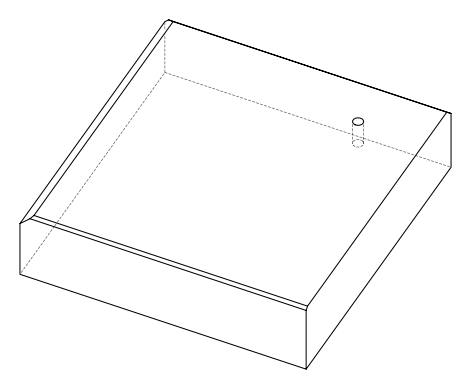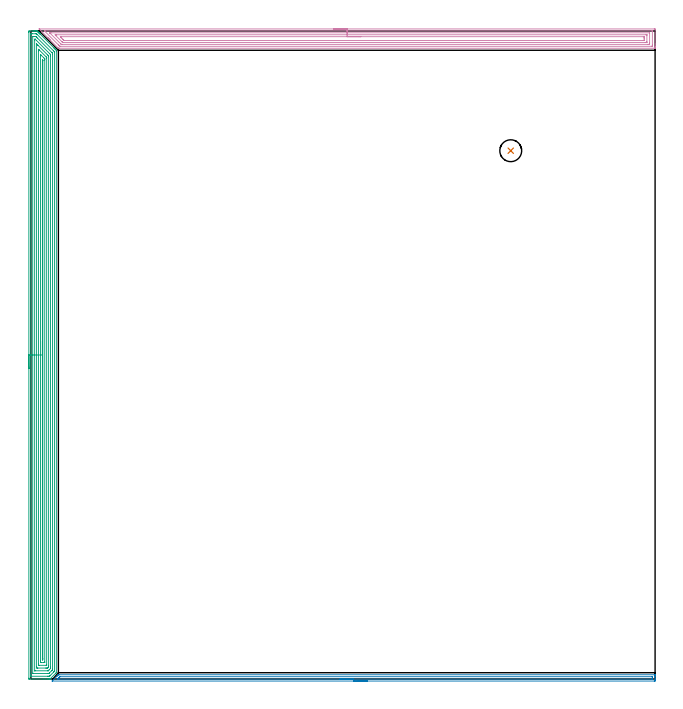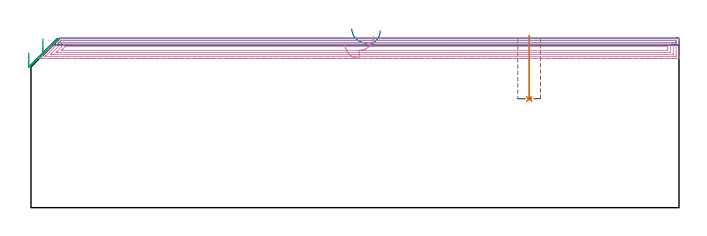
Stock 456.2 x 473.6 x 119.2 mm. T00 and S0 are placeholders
(PLAN: 4 operations, 1 tool changes, 55.6 min)
(1 INDEXABLE_INSERT_DRILL_BLIND_HOLE_FROM_SOLID | STEP1POCKET | NXT0302_003 | 0.18 min | 8524 mm3)
(2 AREA_MILL | FG_CHAMFER_SURFACE | UGT0205_001 | 7.19 min | 4686 mm3)
(3 AREA_MILL_1 | FG_CHAMFER_SURFACE_1 | UGT0205_001 | 30.16 min | 95611 mm3)
(4 AREA_MILL_2 | FG_CHAMFER_SURFACE_2 | UGT0205_001 | 18.06 min | 43816 mm3)
(TOOL NXT0302_003 | Index. Insert Drill 16mm [880-D1600L20-05] | D16 PA176 FL80 Z2)
(TOOL UGT0205_001 | Chamfer Mill 20 x 3 x 45 deg. | D20 FL50 Z2)
(OP 1 INDEXABLE_INSERT_DRILL_BLIND_HOLE_FROM_SOLID)
G17 G21 G94 G90
T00 M6
G54
G17 G0 G90 X350.7 Y386.1 S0 M3
G43 Z129.2 H1
G94 G81 G98 Z76.5 F250. R121.2
G80
M5
M2
(OP 2 AREA_MILL)
G17 G21 G94 G90
T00 M6
G54
G17 G0 G90 X245.85 Y-1.5 S1061 M3
G43 Z129.2 H0
Z124.6
G94 G1 X245.812 Z123.728 F250.
X245.698 Z122.864
X245.509 Z122.012
X245.247 Z121.18
X244.913 Z120.374
X244.51 Z119.6
X244.042 Z118.864
X243.51 Z118.172
X242.921 Z117.529
X242.278 Z116.94
X241.586 Z116.408
X240.85 Z115.94
X240.076 Z115.537
X239.27 Z115.203
X238.438 Z114.941
X237.586 Z114.752
X236.722 Z114.638
X235.85 Z114.6
X15.67 Y-1.499 Z114.601
X15.629 Y-1.498 Z114.602
X15.515 Y-1.491 Z114.606
X15.585 Y-1.417 Z114.681
X15.67 Y-1.33 Z114.768
X16.724 Y-0.276 Z115.823
X18.686 Y1.687 Z117.785
X18.796 Y1.798 Z117.894
X19.133 Y2.133 Z118.233
X19.347 Y2.347 Z118.447
X19.573 Y2.574 Z118.672
X20.016 Y3.017 Z119.115
X20.032 Y3.032 Z119.129
X20.105 Y3.102 Z119.18
X20.582 Y3.1 Z119.2
X456.03
X456.19 Y3.097 Z119.188
X456.193 Y3.07 Z119.161
X456.2 Y2.7 Z118.799
Y2.361 Z118.46
Y1.687 Z117.782
Y0.463 Z116.56
Y-0.087 Z116.008
Y-0.699 Z115.397
X456.197 Y-0.974 Z115.122
X456.192 Y-1.491 Z114.605
X456.108 Y-1.494 Z114.603
X455.584 Y-1.5 Z114.6
X235.85
Y-0.086 Z116.014
X19.689
X19.468 Y-0.08 Z116.02
X19.384 Y-0.076 Z116.024
X19.402 Y-0.054 Z116.046
X19.428 Y-0.024 Z116.076
X19.526 Y0.076 Z116.176
X19.625 Y0.176 Z116.276
X20.25 Y0.8 Z116.9
X20.582 Y1.133 Z117.233
X20.862 Y1.409 Z117.509
X21.073 Y1.611 Z117.711
X21.146 Y1.679 Z117.779
X21.253 Y1.682 Z117.782
X21.476 Y1.686 Z117.786
X453.797
X454.02 Y1.684 Z117.784
X454.131 Y1.682 Z117.782
X454.179 Y1.679 Z117.779
X454.19 Y1.65 Z117.75
X454.194 Y1.545 Z117.645
X454.199 Y1.288 Z117.388
Y0.8 Z116.9
X454.198 Y0.402 Z116.502
X454.19 Y0.001 Z116.101
X454.178 Y-0.079 Z116.021
X454.131 Y-0.082 Z116.018
X454.02 Y-0.084 Z116.016
X453.797 Y-0.086 Z116.014
X235.85
X234.978 Z116.052
X234.114 Z116.166
X233.262 Z116.355
X232.43 Z116.617
X231.624 Z116.951
X230.85 Z117.354
X230.114 Z117.823
X229.422 Z118.354
X228.779 Z118.943
X228.19 Z119.586
X227.658 Z120.278
X227.19 Z121.014
X226.787 Z121.788
X226.453 Z122.594
X226.191 Z123.426
X226.002 Z124.278
X225.888 Z125.143
X225.85 Z126.014
G0 Z129.2
M5
M2
(OP 3 AREA_MILL_1)
G17 G21 G94 G90
T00 M6
G54
G17 G0 G90 X-1.5 Y226.8 S1061 M3
G43 Z129.2 H0
Z109.1
G94 G1 Y226.838 Z108.228 F250.
Y226.952 Z107.364
Y227.141 Z106.512
Y227.403 Z105.68
Y227.737 Z104.874
Y228.14 Z104.1
Y228.609 Z103.364
Y229.14 Z102.672
Y229.729 Z102.029
Y230.372 Z101.44
Y231.064 Z100.908
Y231.8 Z100.44
Y232.574 Z100.037
Y233.38 Z99.703
Y234.212 Z99.441
Y235.064 Z99.252
Y235.928 Z99.138
Y236.8 Z99.1
Y472.498
X-1.499 Y472.987 Z99.101
X-1.495 Y473.387 Z99.102
X-1.492 Y473.59 Z99.105
X-1.103 Y473.6 Z99.493
X1.53 Z102.124
X2.081 Z102.677
X2.407 Z103.003
X2.958 Z103.554
X3.285 Z103.879
X4.112 Z104.711
X4.493 Y473.599 Z105.09
X4.518 Y473.583 Z105.116
X4.601 Y473.5 Z105.199
X4.836 Y473.264 Z105.436
X5.04 Y473.062 Z105.636
X5.113 Y472.987 Z105.712
X5.257 Y472.844 Z105.856
X5.332 Y472.769 Z105.928
X5.411 Y472.69 Z106.01
X5.544 Y472.556 Z106.143
X5.625 Y472.477 Z106.221
X5.708 Y472.392 Z106.307
X5.832 Y472.268 Z106.431
X5.917 Y472.184 Z106.513
X6.006 Y472.095 Z106.605
X6.119 Y471.981 Z106.719
X6.21 Y471.892 Z106.806
X6.303 Y471.797 Z106.903
X6.407 Y471.693 Z107.006
X6.502 Y471.599 Z107.098
X6.601 Y471.499 Z107.201
X6.695 Y471.406 Z107.294
X6.795 Y471.307 Z107.391
X16.517 Y461.583 Z117.117
X16.722 Y461.379 Z117.32
X16.887 Y461.216 Z117.482
X17.046 Y461.055 Z117.644
X17.168 Y460.933 Z117.766
X17.326 Y460.777 Z117.921
X17.477 Y460.624 Z118.075
X17.615 Y460.486 Z118.213
X17.764 Y460.338 Z118.36
X17.909 Y460.193 Z118.506
X18.061 Y460.04 Z118.659
X18.203 Y459.899 Z118.799
X18.506 Y459.593 Z119.104
X18.594 Y459.502 Z119.192
X18.6 Y458.7 Z119.2
Y4.631
X18.594 Y4.605 Z119.192
X18.581 Y4.582 Z119.179
X18.352 Y4.352 Z118.952
X14.108 Y0.107 Z114.706
X14.016 Y0.017 Z114.614
X13.993 Y0.001 Z114.59
X13.79 Y0. Z114.389
X13.613 Z114.212
X12.713 Z113.312
X12.06 Z112.656
X10.856 Z111.454
X9.428 Z110.023
X-1.103 Z99.494
X-1.382 Y0.004 Z99.215
X-1.492 Y0.01 Z99.106
X-1.499 Y0.122 Z99.099
X-1.5 Y0.613 Z99.1
Y236.8
X-0.086 Z100.514
X-0.085 Y471.058 Z100.515
X-0.084 Y471.202 Z100.516
X-0.079 Y471.567 Z100.521
X0.27 Y471.591 Z100.87
X0.652 Y471.596 Z101.252
X1.138 Y471.6 Z101.738
X3.285 Y471.599 Z103.885
X3.774 Y471.597 Z104.374
X3.966 Y471.59 Z104.566
X4.066 Y471.572 Z104.666
X4.162 Y471.481 Z104.762
X4.447 Y471.202 Z105.047
X16.448 Y459.202 Z117.048
X16.948 Y458.7 Z117.548
X17.119 Y458.523 Z117.719
X17.178 Y458.461 Z117.778
X17.18 Y458.418 Z117.78
X17.183 Y458.325 Z117.783
X17.185 Y457.95 Z117.785
X17.186 Y457.807 Z117.786
X17.185 Y5.97 Z117.785
X17.184 Y5.783 Z117.784
X17.181 Y5.689 Z117.781
X17.179 Y5.647 Z117.779
X17.155 Y5.616 Z117.755
X16.977 Y5.432 Z117.577
X16.628 Y5.077 Z117.228
X16.537 Y4.987 Z117.137
X13.949 Y2.398 Z114.549
X13.881 Y2.331 Z114.481
X13.815 Y2.267 Z114.415
X13.563 Y2.025 Z114.163
X13.321 Y2.009 Z113.921
X12.938 Y2.003 Z113.538
X12.451 Y2. Z113.051
X12.06 Z112.66
X0.166 Z100.766
X-0.014 Y2.003 Z100.586
X-0.045 Y2.005 Z100.555
X-0.072 Y2.009 Z100.528
X-0.079 Y2.046 Z100.521
X-0.084 Y2.254 Z100.516
X-0.085 Y2.398 Z100.515
X-0.086 Y3.149 Z100.514
Y236.8
X1.328 Z101.928
X1.329 Y469.416 Z101.929
X1.33 Y469.518 Z101.93
X1.333 Y469.568 Z101.933
X1.335 Y469.586 Z101.935
X1.356 Y469.593 Z101.956
X1.53 Y469.596 Z102.13
X2.226 Y469.6 Z102.826
X2.407 Z103.007
X3.104 Z103.704
X3.285 Y469.598 Z103.885
X3.466 Y469.594 Z104.066
X3.585 Y469.59 Z104.185
X3.655 Y469.534 Z104.255
X3.781 Y469.416 Z104.381
X4.162 Y469.038 Z104.762
X4.678 Y468.523 Z105.278
X15.393 Y457.807 Z115.993
X15.57 Y457.628 Z116.17
X15.743 Y457.448 Z116.343
X15.762 Y457.426 Z116.362
X15.766 Y457.364 Z116.366
X15.769 Y457.255 Z116.369
X15.771 Y457.119 Z116.371
Y456.914
Y7.756
X15.77 Y7.553 Z116.37
X15.764 Y6.863 Z116.364
X15.76 Y6.671 Z116.36
X15.57 Y6.475 Z116.17
X15.322 Y6.223 Z115.922
X15.071 Y5.97 Z115.671
X13.552 Y4.452 Z114.152
X13.282 Y4.184 Z113.882
X13.104 Y4.015 Z113.704
X12.938 Y4.01 Z113.538
X12.24 Y4.001 Z112.84
X1.71 Z102.31
X1.53 Y4.004 Z102.13
X1.349 Y4.01 Z101.949
X1.335 Y4.013 Z101.935
X1.333 Y4.027 Z101.933
X1.33 Y4.062 Z101.93
X1.329 Y4.116 Z101.929
Y4.184
X1.328 Y236.8 Z101.928
X2.743 Z103.343
Y466.737
X2.746 Y467.284 Z103.346
X2.75 Y467.471 Z103.35
X2.761 Y467.59 Z103.361
X2.861 Y467.593 Z103.461
X3.073 Y467.596 Z103.673
X3.125 Y467.593 Z103.725
X3.15 Y467.589 Z103.75
X3.18 Y467.563 Z103.78
X3.285 Y467.463 Z103.885
X4.015 Y466.737 Z104.615
X13.836 Y456.914 Z114.436
X14.35 Y456.37 Z114.95
X14.353 Y456.021 Z114.953
X14.356 Y455.471 Z114.956
X14.357 Y8.649 Z114.957
X14.356 Y8.099 Z114.956
X14.352 Y7.756 Z114.952
X14.35 Y7.725 Z114.95
X14.336 Y7.696 Z114.936
X14.285 Y7.64 Z114.885
X14.207 Y7.558 Z114.807
X13.224 Y6.572 Z113.824
X12.938 Y6.288 Z113.538
X12.778 Y6.133 Z113.378
X12.674 Y6.035 Z113.274
X12.642 Y6.01 Z113.242
X12.59 Y6.007 Z113.19
X12.484 Y6.003 Z113.084
X12.06 Y6. Z112.66
X3.255 Z103.855
X2.862 Y6.006 Z103.462
X2.764 Y6.01 Z103.364
X2.749 Y6.013 Z103.349
X2.747 Y6.028 Z103.347
X2.745 Y6.061 Z103.345
X2.743 Y6.135 Z103.343
Y236.8
X4.157 Z104.757
Y464.063
X4.162 Y464.128 Z104.762
X4.239 Y464.058 Z104.839
X5.04 Y463.262 Z105.64
X5.137 Y463.165 Z105.737
X12.279 Y456.021 Z112.879
X12.938 Y455.352 Z113.538
X12.943 Y455.123 Z113.543
Y9.542
X12.938 Y8.748 Z113.538
X12.892 Y8.696 Z113.492
X12.85 Y8.649 Z113.45
X12.451 Y8.252 Z113.051
X12.319 Y8.123 Z112.919
X12.214 Y8.024 Z112.814
X12.06 Y8.01 Z112.66
X11.817 Y8.003 Z112.417
X11.183 Y8.001 Z111.783
X10.943 Y8. Z111.543
X5.04 Y8.001 Z105.64
X4.799 Y8.002 Z105.399
X4.162 Y8.01 Z104.762
X4.157 Y8.649 Z104.757
Y236.8
X5.571 Z106.171
X5.572 Y459.052 Z106.172
X5.575 Y459.593 Z106.175
X5.578 Y459.939 Z106.178
X5.593 Y460.247 Z106.193
X5.917 Y459.93 Z106.517
X6.258 Y459.593 Z106.858
X11.183 Y454.668 Z111.783
X11.396 Y454.45 Z111.996
X11.502 Y454.338 Z112.102
X11.522 Y454.312 Z112.122
X11.525 Y454.285 Z112.125
X11.527 Y454.235 Z112.127
X11.528 Y453.883 Z112.128
Y10.435
X11.527 Y10.085 Z112.127
X11.524 Y10.033 Z112.124
X11.522 Y10.011 Z112.122
X11.503 Y10.009 Z112.103
X11.396 Y10.004 Z111.996
X11.183 Y10.001 Z111.783
X5.917 Y10. Z106.517
X5.775 Y10.002 Z106.375
X5.661 Y10.005 Z106.261
X5.587 Y10.01 Z106.187
X5.578 Y10.017 Z106.178
X5.575 Y10.037 Z106.175
X5.573 Y10.083 Z106.173
X5.572 Y10.435 Z106.172
X5.571 Y10.787 Z106.171
Y236.8
X6.985 Z107.585
X6.986 Y456.021 Z107.586
X6.988 Y456.249 Z107.588
X6.991 Y456.362 Z107.591
X6.993 Y456.397 Z107.593
X7.028 Y456.365 Z107.628
X7.38 Y456.021 Z107.98
X9.428 Y453.975 Z110.028
X10.055 Y453.342 Z110.655
X10.098 Y453.293 Z110.698
X10.108 Y453.253 Z110.708
X10.11 Y453.167 Z110.71
X10.113 Y452.993 Z110.713
X10.115 Y452.643 Z110.715
Y452.449
X10.114 Y12.415 Z110.714
X10.113 Y12.221 Z110.713
X10.11 Y12.047 Z110.71
X10.108 Y12.012 Z110.708
X10.006 Y12.007 Z110.606
X9.862 Y12.003 Z110.462
X9.644 Y12. Z110.244
X7.672 Z108.272
X7.009 Y12.003 Z107.609
X6.999 Y12.01 Z107.599
X6.992 Y12.02 Z107.592
X6.99 Y12.221 Z107.59
X6.986 Y12.92 Z107.586
X6.985 Y13.114 Z107.585
Y236.8
X8.399 Z108.999
X8.4 Y451.709 Z109.
X8.405 Y452.449 Z109.005
X8.406 Y452.495 Z109.006
X8.494 Y452.449 Z109.094
X8.55 Y452.4 Z109.15
X8.653 Y452.297 Z109.253
X8.677 Y452.269 Z109.277
X8.687 Y452.255 Z109.287
X8.693 Y452.219 Z109.293
X8.697 Y452.016 Z109.297
X8.7 Y451.71 Z109.3
Y14.9
X8.699 Y14.748 Z109.299
X8.693 Y14.007 Z109.293
X8.556 Y14. Z109.156
X8.55 Y14.001 Z109.15
X8.407 Y14.007 Z109.007
X8.404 Y14.155 Z109.004
X8.4 Y14.9 Z109.
Y15.053
X8.399 Y236.8 Z108.999
Y237.672 Z109.038
Y238.537 Z109.151
Y239.388 Z109.34
Y240.22 Z109.603
Y241.026 Z109.936
Y241.8 Z110.339
Y242.536 Z110.808
Y243.228 Z111.339
Y243.871 Z111.928
Y244.46 Z112.572
Y244.992 Z113.264
Y245.46 Z113.999
Y245.863 Z114.773
Y246.197 Z115.579
Y246.459 Z116.411
Y246.648 Z117.263
Y246.762 Z118.128
Y246.8 Z118.999
G0 Z129.2
M5
M2
(OP 4 AREA_MILL_2)
G17 G21 G94 G90
T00 M6
G54
G17 G0 G90 X221.1 Y475.1 S1061 M3
G43 Z129.2 H0
Z115.1
G94 G1 X221.138 Z114.228 F250.
X221.252 Z113.363
X221.441 Z112.512
X221.703 Z111.68
X222.037 Z110.874
X222.44 Z110.1
X222.909 Z109.364
X223.44 Z108.672
X224.029 Z108.029
X224.672 Z107.44
X225.364 Z106.908
X226.1 Z106.44
X226.874 Z106.037
X227.68 Z105.703
X228.512 Z105.441
X229.364 Z105.252
X230.228 Z105.138
X231.1 Z105.1
X455.569
X456.018 Y475.095 Z105.103
X456.19 Y475.092 Z105.106
X456.2 Y474.916 Z105.282
Y464.086 Z116.109
Y462.687 Z117.509
Y462.324 Z117.871
Y461.599 Z118.601
Y461.365 Z118.834
X456.195 Y461.001 Z119.19
X456.02 Y461. Z119.2
X456.016
X20.94
X20.134 Y461.006 Z119.193
X20.099 Y461.007 Z119.192
X20.046 Y461.057 Z119.143
X19.656 Y461.443 Z118.756
X14.369 Y466.729 Z113.467
X14.233 Y466.866 Z113.332
X14.069 Y467.029 Z113.168
X13.929 Y467.169 Z113.026
X13.786 Y467.313 Z112.885
X13.636 Y467.463 Z112.734
X13.488 Y467.61 Z112.586
X13.339 Y467.76 Z112.437
X13.202 Y467.897 Z112.3
X13.048 Y468.05 Z112.145
X12.891 Y468.208 Z111.99
X12.768 Y468.331 Z111.867
X12.607 Y468.49 Z111.704
X12.444 Y468.655 Z111.543
X12.334 Y468.765 Z111.433
X6.184 Y474.916 Z105.283
X6.008 Y475.097 Z105.102
X6.009 Y475.1 Z105.1
X231.1
Y473.686 Z106.514
X453.872 Y473.685 Z106.515
X454.158 Y473.68 Z106.52
X454.186 Y473.679 Z106.521
X454.191 Y473.659 Z106.541
X454.197 Y473.624 Z106.576
X454.199 Y473.589 Z106.611
X454.2 Y463.673 Z116.527
X454.197 Y463.205 Z116.995
X454.191 Y462.8 Z117.4
X454.172 Y462.421 Z117.779
X453.78 Y462.416 Z117.784
X453.688 Y462.415 Z117.785
X21.743
X21.342 Y462.419 Z117.781
X21.146 Y462.421 Z117.779
X20.94 Y462.617 Z117.583
X20.346 Y463.205 Z116.995
X20.046 Y463.504 Z116.696
X9.965 Y473.585 Z106.615
X9.927 Y473.625 Z106.575
X9.888 Y473.668 Z106.532
X9.88 Y473.68 Z106.52
X9.881 Y473.681 Z106.519
X9.915 Y473.683 Z106.517
X10.209 Y473.685 Z106.515
X10.3 Y473.686 Z106.514
X231.1
Y472.272 Z107.928
X451.992 Y472.271 Z107.929
X452.079 Y472.27 Z107.93
X452.148 Y472.267 Z107.933
X452.186 Y472.265 Z107.935
X452.19 Y472.219 Z107.981
X452.196 Y472.014 Z108.186
X452.199 Y471.809 Z108.391
X452.2 Y464.762 Z115.438
X452.195 Y464.086 Z116.114
X452.192 Y463.889 Z116.311
X452.179 Y463.835 Z116.365
X452.122 Y463.833 Z116.367
X451.992 Y463.831 Z116.369
X451.359 Y463.829 Z116.371
X451.097
X22.729
X22.467 Y463.832 Z116.368
X22.293 Y463.836 Z116.364
X22.17 Y463.841 Z116.359
X22.12 Y463.888 Z116.312
X21.914 Y464.086 Z116.114
X13.986 Y472.014 Z108.186
X13.786 Y472.218 Z107.982
X13.745 Y472.266 Z107.934
X13.748 Y472.267 Z107.933
X13.786 Y472.268 Z107.932
X14.419 Y472.271 Z107.929
X14.68 Y472.272 Z107.928
X231.1
Y470.857 Z109.343
X449.589
X450.055 Y470.854 Z109.346
X450.154 Y470.851 Z109.349
X450.19 Y470.848 Z109.352
X450.193 Y470.8 Z109.4
X450.196 Y470.691 Z109.509
X450.2 Y470.255 Z109.945
Y465.851 Z114.349
X450.196 Y465.409 Z114.791
X450.193 Y465.299 Z114.901
X450.19 Y465.251 Z114.949
X450.127 Y465.249 Z114.951
X449.92 Y465.245 Z114.955
X449.309 Y465.243 Z114.957
X449.029
X23.343
X23.266 Y465.245 Z114.955
X23.229 Y465.247 Z114.953
X23.215 Y465.249 Z114.951
X23.145 Y465.315 Z114.885
X22.862 Y465.589 Z114.611
X22.729 Y465.72 Z114.48
X22.601 Y465.848 Z114.352
X18.257 Y470.193 Z110.007
X18.201 Y470.252 Z109.948
X17.65 Y470.85 Z109.35
X18.257 Y470.855 Z109.345
X18.538 Y470.857 Z109.343
X231.1
Y469.443 Z110.757
X447.593
X447.739 Y469.442 Z110.758
X448.03 Y469.437 Z110.763
X448.191 Y469.434 Z110.766
X448.194 Y469.415 Z110.785
X448.196 Y469.371 Z110.829
X448.2 Y468.702 Z111.498
Y468.49 Z111.71
Y467.821 Z112.379
Y466.94 Z113.26
X448.197 Y466.729 Z113.471
X448.194 Y466.687 Z113.513
X448.191 Y466.669 Z113.531
X448.183 Y466.664 Z113.536
X448.103 Y466.662 Z113.538
X447.812 Y466.658 Z113.542
X447.666 Y466.657 Z113.543
X447.593
X24.517 Y466.658 Z113.542
X24.445 Y466.659 Z113.541
X24.3 Y466.664 Z113.536
X24.239 Y466.671 Z113.529
X24.217 Y466.689 Z113.511
X24.173 Y466.729 Z113.471
X23.623 Y467.275 Z112.925
X23.288 Y467.61 Z112.59
X22.408 Y468.49 Z111.71
X21.834 Y469.064 Z111.136
X21.53 Y469.371 Z110.829
X21.489 Y469.417 Z110.783
X21.474 Y469.434 Z110.766
X21.543 Y469.437 Z110.763
X21.689 Y469.442 Z110.758
X21.762 Y469.443 Z110.757
X21.834
X231.1
X231.972 Z110.795
X232.837 Z110.909
X233.688 Z111.098
X234.52 Z111.36
X235.326 Z111.694
X236.1 Z112.097
X236.836 Z112.565
X237.528 Z113.096
X238.171 Z113.686
X238.76 Z114.329
X239.292 Z115.021
X239.76 Z115.757
X240.163 Z116.531
X240.497 Z117.337
X240.759 Z118.169
X240.948 Z119.02
X241.062 Z119.885
X241.1 Z120.757
G0 Z129.2
M5
M2
